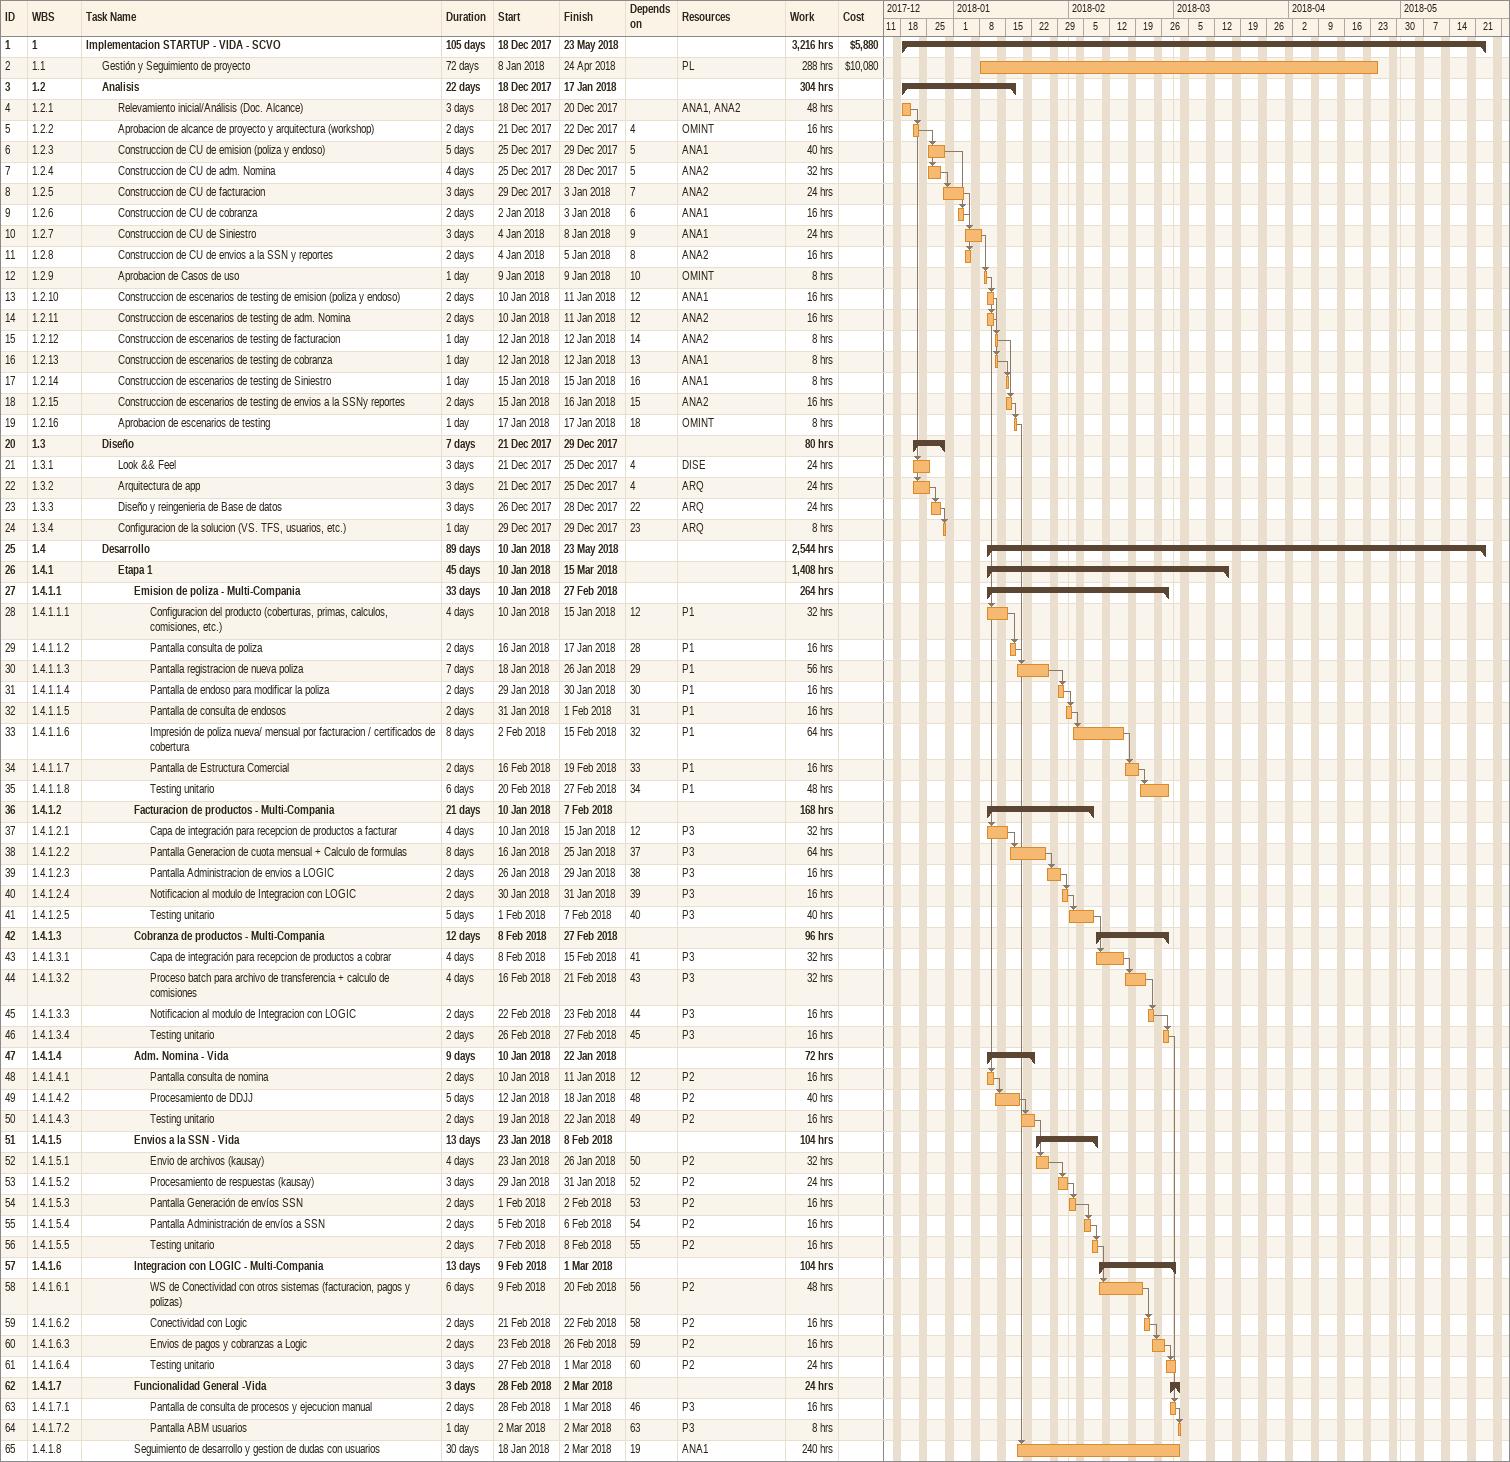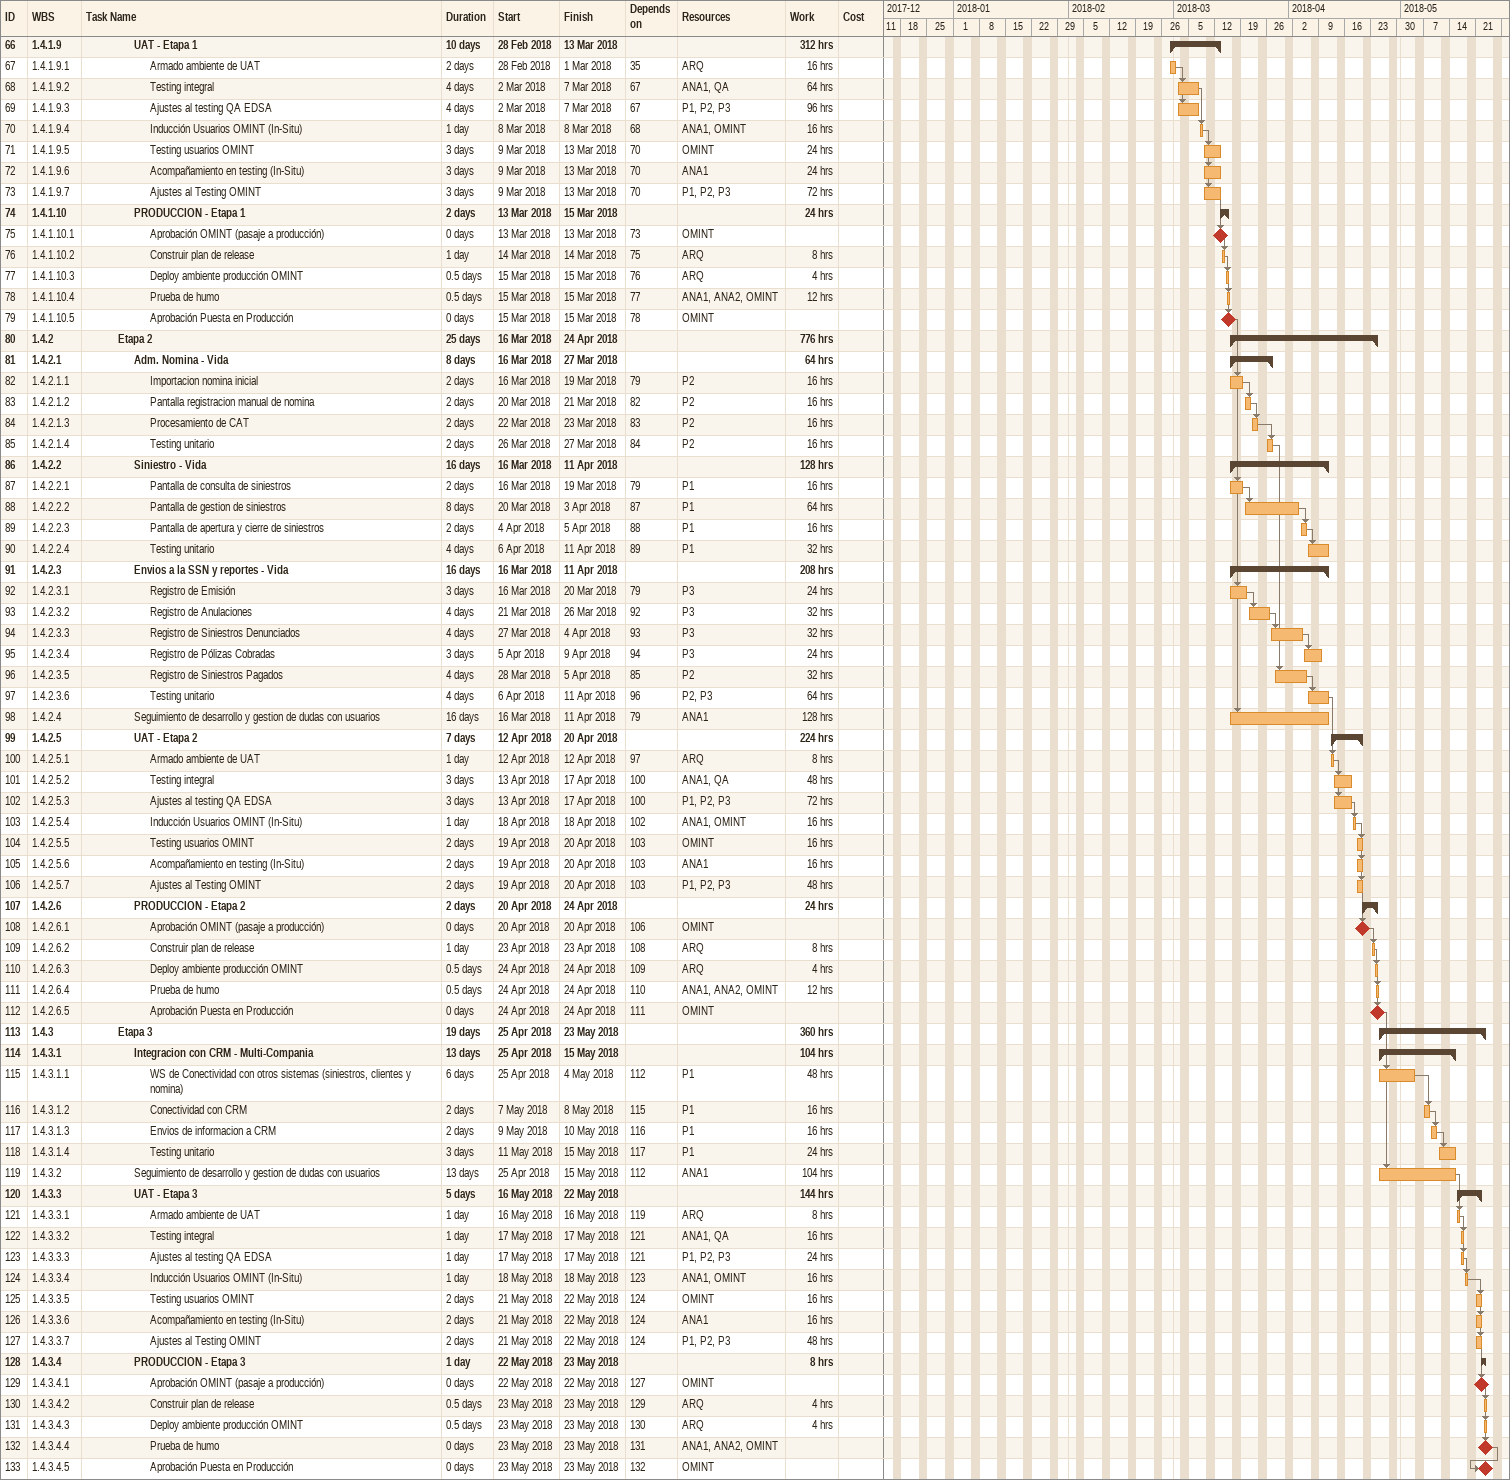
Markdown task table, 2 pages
| ID | WBS | Task | Duration | Start | Finish | Predecessors | Resources | Work (h) | Cost ($) |
|---|---|---|---|---|---|---|---|---|---|
| 1 | 1 | **Implementacion STARTUP - VIDA - SCVO** | 105d | 2017-12-18 | 2018-05-23 |  |  | 3216 | 5880 |
| 2 | 1.1 | Gestión y Seguimiento de proyecto | 72d | 2018-01-08 | 2018-04-24 |  | PL | 288 | 10080 |
| 3 | 1.2 | **Analisis** | 22d | 2017-12-18 | 2018-01-17 |  |  | 304 |  |
| 4 | 1.2.1 | Relevamiento inicial/Análisis (Doc. Alcance) | 3d | 2017-12-18 | 2017-12-20 |  | ANA1, ANA2 | 48 |  |
| 5 | 1.2.2 | Aprobacion de alcance de proyecto y arquitectura (workshop) | 2d | 2017-12-21 | 2017-12-22 | 4 | OMINT | 16 |  |
| 6 | 1.2.3 | Construccion de CU de emision (poliza y endoso) | 5d | 2017-12-25 | 2017-12-29 | 5 | ANA1 | 40 |  |
| 7 | 1.2.4 | Construccion de CU de adm. Nomina | 4d | 2017-12-25 | 2017-12-28 | 5 | ANA2 | 32 |  |
| 8 | 1.2.5 | Construccion de CU de facturacion | 3d | 2017-12-29 | 2018-01-03 | 7 | ANA2 | 24 |  |
| 9 | 1.2.6 | Construccion de CU de cobranza | 2d | 2018-01-02 | 2018-01-03 | 6 | ANA1 | 16 |  |
| 10 | 1.2.7 | Construccion de CU de Siniestro | 3d | 2018-01-04 | 2018-01-08 | 9 | ANA1 | 24 |  |
| 11 | 1.2.8 | Construccion de CU de envios a la SSN y reportes | 2d | 2018-01-04 | 2018-01-05 | 8 | ANA2 | 16 |  |
| 12 | 1.2.9 | Aprobacion de Casos de uso | 1d | 2018-01-09 | 2018-01-09 | 10 | OMINT | 8 |  |
| 13 | 1.2.10 | Construccion de escenarios de testing de emision (poliza y endoso) | 2d | 2018-01-10 | 2018-01-11 | 12 | ANA1 | 16 |  |
| 14 | 1.2.11 | Construccion de escenarios de testing de adm. Nomina | 2d | 2018-01-10 | 2018-01-11 | 12 | ANA2 | 16 |  |
| 15 | 1.2.12 | Construccion de escenarios de testing de facturacion | 1d | 2018-01-12 | 2018-01-12 | 14 | ANA2 | 8 |  |
| 16 | 1.2.13 | Construccion de escenarios de testing de cobranza | 1d | 2018-01-12 | 2018-01-12 | 13 | ANA1 | 8 |  |
| 17 | 1.2.14 | Construccion de escenarios de testing de Siniestro | 1d | 2018-01-15 | 2018-01-15 | 16 | ANA1 | 8 |  |
| 18 | 1.2.15 | Construccion de escenarios de testing de envios a la SSNy reportes | 2d | 2018-01-15 | 2018-01-16 | 15 | ANA2 | 16 |  |
| 19 | 1.2.16 | Aprobacion de escenarios de testing | 1d | 2018-01-17 | 2018-01-17 | 18 | OMINT | 8 |  |
| 20 | 1.3 | **Diseño** | 7d | 2017-12-21 | 2017-12-29 |  |  | 80 |  |
| 21 | 1.3.1 | Look && Feel | 3d | 2017-12-21 | 2017-12-25 | 4 | DISE | 24 |  |
| 22 | 1.3.2 | Arquitectura de app | 3d | 2017-12-21 | 2017-12-25 | 4 | ARQ | 24 |  |
| 23 | 1.3.3 | Diseño y reingenieria de Base de datos | 3d | 2017-12-26 | 2017-12-28 | 22 | ARQ | 24 |  |
| 24 | 1.3.4 | Configuracion de la solucion (VS. TFS, usuarios, etc.) | 1d | 2017-12-29 | 2017-12-29 | 23 | ARQ | 8 |  |
| 25 | 1.4 | **Desarrollo** | 89d | 2018-01-10 | 2018-05-23 |  |  | 2544 |  |
| 26 | 1.4.1 | **Etapa 1** | 45d | 2018-01-10 | 2018-03-15 |  |  | 1408 |  |
| 27 | 1.4.1.1 | **Emision de poliza - Multi-Compania** | 33d | 2018-01-10 | 2018-02-27 |  |  | 264 |  |
| 28 | 1.4.1.1.1 | Configuracion del producto (coberturas, primas, calculos, comisiones, etc.) | 4d | 2018-01-10 | 2018-01-15 | 12 | P1 | 32 |  |
| 29 | 1.4.1.1.2 | Pantalla consulta de poliza | 2d | 2018-01-16 | 2018-01-17 | 28 | P1 | 16 |  |
| 30 | 1.4.1.1.3 | Pantalla registracion de nueva poliza | 7d | 2018-01-18 | 2018-01-26 | 29 | P1 | 56 |  |
| 31 | 1.4.1.1.4 | Pantalla de endoso para modificar la poliza | 2d | 2018-01-29 | 2018-01-30 | 30 | P1 | 16 |  |
| 32 | 1.4.1.1.5 | Pantalla de consulta de endosos | 2d | 2018-01-31 | 2018-02-01 | 31 | P1 | 16 |  |
| 33 | 1.4.1.1.6 | Impresión de poliza nueva/ mensual por facturacion / certificados de cobertura | 8d | 2018-02-02 | 2018-02-15 | 32 | P1 | 64 |  |
| 34 | 1.4.1.1.7 | Pantalla de Estructura Comercial | 2d | 2018-02-16 | 2018-02-19 | 33 | P1 | 16 |  |
| 35 | 1.4.1.1.8 | Testing unitario | 6d | 2018-02-20 | 2018-02-27 | 34 | P1 | 48 |  |
| 36 | 1.4.1.2 | **Facturacion de productos - Multi-Compania** | 21d | 2018-01-10 | 2018-02-07 |  |  | 168 |  |
| 37 | 1.4.1.2.1 | Capa de integración para recepcion de productos a facturar | 4d | 2018-01-10 | 2018-01-15 | 12 | P3 | 32 |  |
| 38 | 1.4.1.2.2 | Pantalla Generacion de cuota mensual + Calculo de formulas | 8d | 2018-01-16 | 2018-01-25 | 37 | P3 | 64 |  |
| 39 | 1.4.1.2.3 | Pantalla Administracion de envios a LOGIC | 2d | 2018-01-26 | 2018-01-29 | 38 | P3 | 16 |  |
| 40 | 1.4.1.2.4 | Notificacion al modulo de Integracion con LOGIC | 2d | 2018-01-30 | 2018-01-31 | 39 | P3 | 16 |  |
| 41 | 1.4.1.2.5 | Testing unitario | 5d | 2018-02-01 | 2018-02-07 | 40 | P3 | 40 |  |
| 42 | 1.4.1.3 | **Cobranza de productos - Multi-Compania** | 12d | 2018-02-08 | 2018-02-27 |  |  | 96 |  |
| 43 | 1.4.1.3.1 | Capa de integración para recepcion de productos a cobrar | 4d | 2018-02-08 | 2018-02-15 | 41 | P3 | 32 |  |
| 44 | 1.4.1.3.2 | Proceso batch para archivo de transferencia + calculo de comisiones | 4d | 2018-02-16 | 2018-02-21 | 43 | P3 | 32 |  |
| 45 | 1.4.1.3.3 | Notificacion al modulo de Integracion con LOGIC | 2d | 2018-02-22 | 2018-02-23 | 44 | P3 | 16 |  |
| 46 | 1.4.1.3.4 | Testing unitario | 2d | 2018-02-26 | 2018-02-27 | 45 | P3 | 16 |  |
| 47 | 1.4.1.4 | **Adm. Nomina - Vida** | 9d | 2018-01-10 | 2018-01-22 |  |  | 72 |  |
| 48 | 1.4.1.4.1 | Pantalla consulta de nomina | 2d | 2018-01-10 | 2018-01-11 | 12 | P2 | 16 |  |
| 49 | 1.4.1.4.2 | Procesamiento de DDJJ | 5d | 2018-01-12 | 2018-01-18 | 48 | P2 | 40 |  |
| 50 | 1.4.1.4.3 | Testing unitario | 2d | 2018-01-19 | 2018-01-22 | 49 | P2 | 16 |  |
| 51 | 1.4.1.5 | **Envios a la SSN - Vida** | 13d | 2018-01-23 | 2018-02-08 |  |  | 104 |  |
| 52 | 1.4.1.5.1 | Envio de archivos (kausay) | 4d | 2018-01-23 | 2018-01-26 | 50 | P2 | 32 |  |
| 53 | 1.4.1.5.2 | Procesamiento de respuestas (kausay) | 3d | 2018-01-29 | 2018-01-31 | 52 | P2 | 24 |  |
| 54 | 1.4.1.5.3 | Pantalla Generación de envíos SSN | 2d | 2018-02-01 | 2018-02-02 | 53 | P2 | 16 |  |
| 55 | 1.4.1.5.4 | Pantalla Administración de envíos a SSN | 2d | 2018-02-05 | 2018-02-06 | 54 | P2 | 16 |  |
| 56 | 1.4.1.5.5 | Testing unitario | 2d | 2018-02-07 | 2018-02-08 | 55 | P2 | 16 |  |
| 57 | 1.4.1.6 | **Integracion con LOGIC - Multi-Compania** | 13d | 2018-02-09 | 2018-03-01 |  |  | 104 |  |
| 58 | 1.4.1.6.1 | WS de Conectividad con otros sistemas (facturacion, pagos y polizas) | 6d | 2018-02-09 | 2018-02-20 | 56 | P2 | 48 |  |
| 59 | 1.4.1.6.2 | Conectividad con Logic | 2d | 2018-02-21 | 2018-02-22 | 58 | P2 | 16 |  |
| 60 | 1.4.1.6.3 | Envios de pagos y cobranzas a Logic | 2d | 2018-02-23 | 2018-02-26 | 59 | P2 | 16 |  |
| 61 | 1.4.1.6.4 | Testing unitario | 3d | 2018-02-27 | 2018-03-01 | 60 | P2 | 24 |  |
| 62 | 1.4.1.7 | **Funcionalidad General -Vida** | 3d | 2018-02-28 | 2018-03-02 |  |  | 24 |  |
| 63 | 1.4.1.7.1 | Pantalla de consulta de procesos y ejecucion manual | 2d | 2018-02-28 | 2018-03-01 | 46 | P3 | 16 |  |
| 64 | 1.4.1.7.2 | Pantalla ABM usuarios | 1d | 2018-03-02 | 2018-03-02 | 63 | P3 | 8 |  |
| 65 | 1.4.1.8 | Seguimiento de desarrollo y gestion de dudas con usuarios | 30d | 2018-01-18 | 2018-03-02 | 19 | ANA1 | 240 |  |
| 66 | 1.4.1.9 | **UAT - Etapa 1** | 10d | 2018-02-28 | 2018-03-13 |  |  | 312 |  |
| 67 | 1.4.1.9.1 | Armado ambiente de UAT | 2d | 2018-02-28 | 2018-03-01 | 35 | ARQ | 16 |  |
| 68 | 1.4.1.9.2 | Testing integral | 4d | 2018-03-02 | 2018-03-07 | 67 | ANA1, QA | 64 |  |
| 69 | 1.4.1.9.3 | Ajustes al testing QA EDSA | 4d | 2018-03-02 | 2018-03-07 | 67 | P1, P2, P3 | 96 |  |
| 70 | 1.4.1.9.4 | Inducción Usuarios OMINT (In-Situ) | 1d | 2018-03-08 | 2018-03-08 | 68 | ANA1, OMINT | 16 |  |
| 71 | 1.4.1.9.5 | Testing usuarios OMINT | 3d | 2018-03-09 | 2018-03-13 | 70 | OMINT | 24 |  |
| 72 | 1.4.1.9.6 | Acompañamiento en testing (In-Situ) | 3d | 2018-03-09 | 2018-03-13 | 70 | ANA1 | 24 |  |
| 73 | 1.4.1.9.7 | Ajustes al Testing OMINT | 3d | 2018-03-09 | 2018-03-13 | 70 | P1, P2, P3 | 72 |  |
| 74 | 1.4.1.10 | **PRODUCCION - Etapa 1** | 2d | 2018-03-13 | 2018-03-15 |  |  | 24 |  |
| 75 | 1.4.1.10.1 | Aprobación OMINT (pasaje a producción) | 0d | 2018-03-13 | 2018-03-13 | 73 | OMINT |  |  |
| 76 | 1.4.1.10.2 | Construir plan de release | 1d | 2018-03-14 | 2018-03-14 | 75 | ARQ | 8 |  |
| 77 | 1.4.1.10.3 | Deploy ambiente producción OMINT | 0.5d | 2018-03-15 | 2018-03-15 | 76 | ARQ | 4 |  |
| 78 | 1.4.1.10.4 | Prueba de humo | 0.5d | 2018-03-15 | 2018-03-15 | 77 | ANA1, ANA2, OMINT | 12 |  |
| 79 | 1.4.1.10.5 | Aprobación Puesta en Producción | 0d | 2018-03-15 | 2018-03-15 | 78 | OMINT |  |  |
| 80 | 1.4.2 | **Etapa 2** | 25d | 2018-03-16 | 2018-04-24 |  |  | 776 |  |
| 81 | 1.4.2.1 | **Adm. Nomina - Vida** | 8d | 2018-03-16 | 2018-03-27 |  |  | 64 |  |
| 82 | 1.4.2.1.1 | Importacion nomina inicial | 2d | 2018-03-16 | 2018-03-19 | 79 | P2 | 16 |  |
| 83 | 1.4.2.1.2 | Pantalla registracion manual de nomina | 2d | 2018-03-20 | 2018-03-21 | 82 | P2 | 16 |  |
| 84 | 1.4.2.1.3 | Procesamiento de CAT | 2d | 2018-03-22 | 2018-03-23 | 83 | P2 | 16 |  |
| 85 | 1.4.2.1.4 | Testing unitario | 2d | 2018-03-26 | 2018-03-27 | 84 | P2 | 16 |  |
| 86 | 1.4.2.2 | **Siniestro - Vida** | 16d | 2018-03-16 | 2018-04-11 |  |  | 128 |  |
| 87 | 1.4.2.2.1 | Pantalla de consulta de siniestros | 2d | 2018-03-16 | 2018-03-19 | 79 | P1 | 16 |  |
| 88 | 1.4.2.2.2 | Pantalla de gestion de siniestros | 8d | 2018-03-20 | 2018-04-03 | 87 | P1 | 64 |  |
| 89 | 1.4.2.2.3 | Pantalla de apertura y cierre de siniestros | 2d | 2018-04-04 | 2018-04-05 | 88 | P1 | 16 |  |
| 90 | 1.4.2.2.4 | Testing unitario | 4d | 2018-04-06 | 2018-04-11 | 89 | P1 | 32 |  |
| 91 | 1.4.2.3 | **Envios a la SSN y reportes - Vida** | 16d | 2018-03-16 | 2018-04-11 |  |  | 208 |  |
| 92 | 1.4.2.3.1 | Registro de Emisión | 3d | 2018-03-16 | 2018-03-20 | 79 | P3 | 24 |  |
| 93 | 1.4.2.3.2 | Registro de Anulaciones | 4d | 2018-03-21 | 2018-03-26 | 92 | P3 | 32 |  |
| 94 | 1.4.2.3.3 | Registro de Siniestros Denunciados | 4d | 2018-03-27 | 2018-04-04 | 93 | P3 | 32 |  |
| 95 | 1.4.2.3.4 | Registro de Pólizas Cobradas | 3d | 2018-04-05 | 2018-04-09 | 94 | P3 | 24 |  |
| 96 | 1.4.2.3.5 | Registro de Siniestros Pagados | 4d | 2018-03-28 | 2018-04-05 | 85 | P2 | 32 |  |
| 97 | 1.4.2.3.6 | Testing unitario | 4d | 2018-04-06 | 2018-04-11 | 96 | P2, P3 | 64 |  |
| 98 | 1.4.2.4 | Seguimiento de desarrollo y gestion de dudas con usuarios | 16d | 2018-03-16 | 2018-04-11 | 79 | ANA1 | 128 |  |
| 99 | 1.4.2.5 | **UAT - Etapa 2** | 7d | 2018-04-12 | 2018-04-20 |  |  | 224 |  |
| 100 | 1.4.2.5.1 | Armado ambiente de UAT | 1d | 2018-04-12 | 2018-04-12 | 97 | ARQ | 8 |  |
| 101 | 1.4.2.5.2 | Testing integral | 3d | 2018-04-13 | 2018-04-17 | 100 | ANA1, QA | 48 |  |
| 102 | 1.4.2.5.3 | Ajustes al testing QA EDSA | 3d | 2018-04-13 | 2018-04-17 | 100 | P1, P2, P3 | 72 |  |
| 103 | 1.4.2.5.4 | Inducción Usuarios OMINT (In-Situ) | 1d | 2018-04-18 | 2018-04-18 | 102 | ANA1, OMINT | 16 |  |
| 104 | 1.4.2.5.5 | Testing usuarios OMINT | 2d | 2018-04-19 | 2018-04-20 | 103 | OMINT | 16 |  |
| 105 | 1.4.2.5.6 | Acompañamiento en testing (In-Situ) | 2d | 2018-04-19 | 2018-04-20 | 103 | ANA1 | 16 |  |
| 106 | 1.4.2.5.7 | Ajustes al Testing OMINT | 2d | 2018-04-19 | 2018-04-20 | 103 | P1, P2, P3 | 48 |  |
| 107 | 1.4.2.6 | **PRODUCCION - Etapa 2** | 2d | 2018-04-20 | 2018-04-24 |  |  | 24 |  |
| 108 | 1.4.2.6.1 | Aprobación OMINT (pasaje a producción) | 0d | 2018-04-20 | 2018-04-20 | 106 | OMINT |  |  |
| 109 | 1.4.2.6.2 | Construir plan de release | 1d | 2018-04-23 | 2018-04-23 | 108 | ARQ | 8 |  |
| 110 | 1.4.2.6.3 | Deploy ambiente producción OMINT | 0.5d | 2018-04-24 | 2018-04-24 | 109 | ARQ | 4 |  |
| 111 | 1.4.2.6.4 | Prueba de humo | 0.5d | 2018-04-24 | 2018-04-24 | 110 | ANA1, ANA2, OMINT | 12 |  |
| 112 | 1.4.2.6.5 | Aprobación Puesta en Producción | 0d | 2018-04-24 | 2018-04-24 | 111 | OMINT |  |  |
| 113 | 1.4.3 | **Etapa 3** | 19d | 2018-04-25 | 2018-05-23 |  |  | 360 |  |
| 114 | 1.4.3.1 | **Integracion con CRM - Multi-Compania** | 13d | 2018-04-25 | 2018-05-15 |  |  | 104 |  |
| 115 | 1.4.3.1.1 | WS de Conectividad con otros sistemas (siniestros, clientes y nomina) | 6d | 2018-04-25 | 2018-05-04 | 112 | P1 | 48 |  |
| 116 | 1.4.3.1.2 | Conectividad con CRM | 2d | 2018-05-07 | 2018-05-08 | 115 | P1 | 16 |  |
| 117 | 1.4.3.1.3 | Envios de informacion a CRM | 2d | 2018-05-09 | 2018-05-10 | 116 | P1 | 16 |  |
| 118 | 1.4.3.1.4 | Testing unitario | 3d | 2018-05-11 | 2018-05-15 | 117 | P1 | 24 |  |
| 119 | 1.4.3.2 | Seguimiento de desarrollo y gestion de dudas con usuarios | 13d | 2018-04-25 | 2018-05-15 | 112 | ANA1 | 104 |  |
| 120 | 1.4.3.3 | **UAT - Etapa 3** | 5d | 2018-05-16 | 2018-05-22 |  |  | 144 |  |
| 121 | 1.4.3.3.1 | Armado ambiente de UAT | 1d | 2018-05-16 | 2018-05-16 | 119 | ARQ | 8 |  |
| 122 | 1.4.3.3.2 | Testing integral | 1d | 2018-05-17 | 2018-05-17 | 121 | ANA1, QA | 16 |  |
| 123 | 1.4.3.3.3 | Ajustes al testing QA EDSA | 1d | 2018-05-17 | 2018-05-17 | 121 | P1, P2, P3 | 24 |  |
| 124 | 1.4.3.3.4 | Inducción Usuarios OMINT (In-Situ) | 1d | 2018-05-18 | 2018-05-18 | 123 | ANA1, OMINT | 16 |  |
| 125 | 1.4.3.3.5 | Testing usuarios OMINT | 2d | 2018-05-21 | 2018-05-22 | 124 | OMINT | 16 |  |
| 126 | 1.4.3.3.6 | Acompañamiento en testing (In-Situ) | 2d | 2018-05-21 | 2018-05-22 | 124 | ANA1 | 16 |  |
| 127 | 1.4.3.3.7 | Ajustes al Testing OMINT | 2d | 2018-05-21 | 2018-05-22 | 124 | P1, P2, P3 | 48 |  |
| 128 | 1.4.3.4 | **PRODUCCION - Etapa 3** | 1d | 2018-05-22 | 2018-05-23 |  |  | 8 |  |
| 129 | 1.4.3.4.1 | Aprobación OMINT (pasaje a producción) | 0d | 2018-05-22 | 2018-05-22 | 127 | OMINT |  |  |
| 130 | 1.4.3.4.2 | Construir plan de release | 0.5d | 2018-05-23 | 2018-05-23 | 129 | ARQ | 4 |  |
| 131 | 1.4.3.4.3 | Deploy ambiente producción OMINT | 0.5d | 2018-05-23 | 2018-05-23 | 130 | ARQ | 4 |  |
| 132 | 1.4.3.4.4 | Prueba de humo | 0d | 2018-05-23 | 2018-05-23 | 131 | ANA1, ANA2, OMINT |  |  |
| 133 | 1.4.3.4.5 | Aprobación Puesta en Producción | 0d | 2018-05-23 | 2018-05-23 | 132 | OMINT |  |  |
